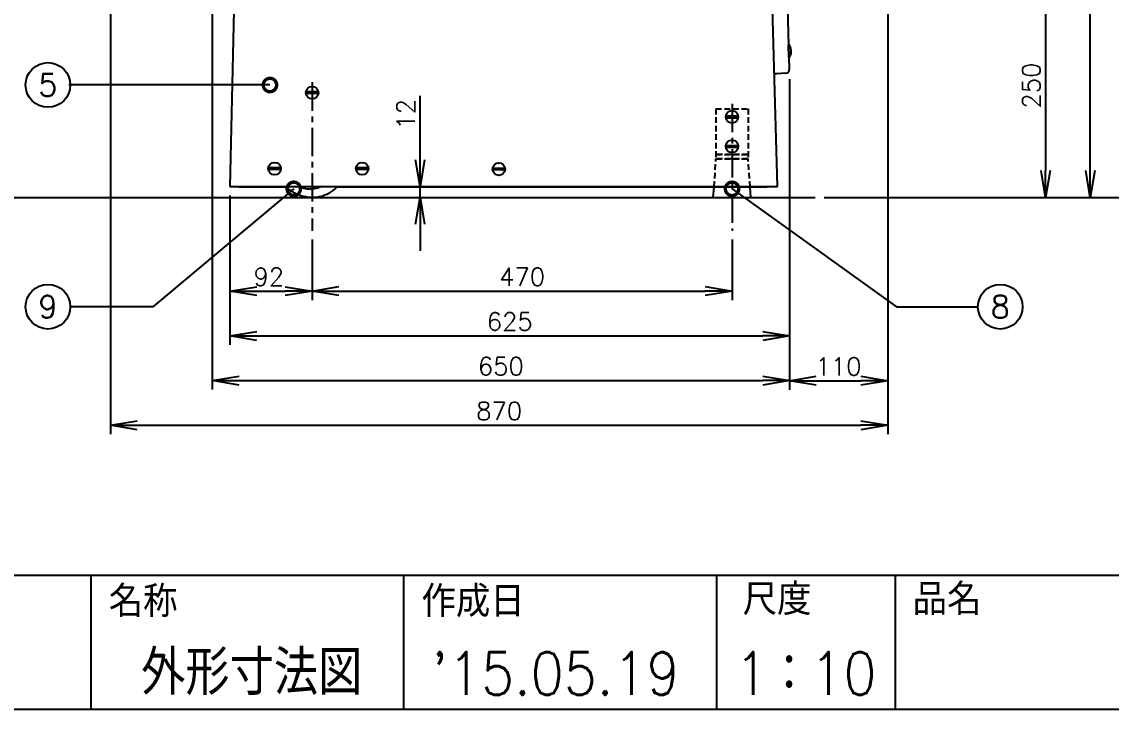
# Model space of a CAD drawing. Extents: x 230 to 4050, y 0 to 2754.
# Drawn here: x 1353 to 2572, y 0 to 769 of the extents above; entities that cross this region are included whole.
import ezdxf
from ezdxf.enums import TextEntityAlignment as Align

# ---------------------------------------------------------------- set-up
doc = ezdxf.new("R2010")
doc.units = 0
doc.header["$PDMODE"] = 3
doc.linetypes.add('CENTER', pattern=[50.8, 31.75, -6.35, 6.35, -6.35])
doc.linetypes.add('HIDDEN', pattern=[9.525, 6.35, -3.175])
doc.layers.get('0').update_dxf_attribs({"linetype": 'CONTINUOUS'})
doc.layers.get('DEFPOINTS').update_dxf_attribs({"linetype": 'CONTINUOUS'})
for name, color, linetype in [('DANMEN', 7, 'CONTINUOUS'), ('SUNPOU', 7, 'CONTINUOUS'), ('WAKU', 7, 'CONTINUOUS')]:
    doc.layers.add(name, color=color, linetype=linetype)
doc.styles.get("Standard").update_dxf_attribs({"font": 'SIMPLEX.shx', "bigfont": 'extfont.shx'})
doc.dimstyles.get("Standard").update_dxf_attribs({"dimscale": 10, "dimtxt": 2, "dimasz": 3, "dimexe": 1, "dimexo": 1, "dimgap": 0.6, "dimtad": 3, "dimdec": 0, "dimzin": 0, "dimdsep": 46, "dimtxsty": 'STANDARD', "dimblk1": 'OPEN', "dimblk2": 'OPEN', "dimsah": 1, "dimcen": 1.5, "dimadec": 0, "dimazin": 0, "dimtfac": 1, "dimtdec": 0, "dimtmove": 0, "dimatfit": 0, "dimldrblk": 'DOTSMALL', "dimfxl": 1, "dimtvp": 1, "dimtolj": 1, "dimtzin": 0, "dimarcsym": 0})

# ---------------------------------------------------------------- blocks, each defined once
blk = doc.blocks.new('_OPEN')
at = {"color": 0, "linetype": 'ByBlock'}
for p, q in [((-1, 0.167), (0, 0)), ((0, 0), (-1, -0.167)), ((0, 0), (-1, 0))]:
    blk.add_line(p, q, dxfattribs=at)
blk = doc.blocks.new('*D2')
at = {"layer": 'DEFPOINTS', "color": 0}
for p in [(1585.6, 584.8), (1677.6, 535.4), (1677.6, 467.7)]:
    blk.add_point(p, dxfattribs=at)
at = {"layer": 'SUNPOU', "color": 0, "lineweight": -2}
for p, q in [((1585.6, 574.8), (1585.6, 457.7)), ((1677.6, 525.4), (1677.6, 457.7)), ((1615.6, 467.7), (1647.6, 467.7))]:
    blk.add_line(p, q, dxfattribs=at)
at = {"layer": 'SUNPOU', "color": 0, "lineweight": -2, "xscale": 30, "yscale": 30, "zscale": 30, "rotation": 180}
blk.add_blockref('_OPEN', (1585.6, 467.7), dxfattribs=at)
at = {"layer": 'SUNPOU', "color": 0, "lineweight": -2, "xscale": 30, "yscale": 30, "zscale": 30}
blk.add_blockref('_OPEN', (1677.6, 467.7), dxfattribs=at)
at = {"layer": 'SUNPOU', "color": 0, "insert": (1629.1, 483.7), "char_height": 20, "attachment_point": 5}
blk.add_mtext('\\A1;92', dxfattribs=at)
blk = doc.blocks.new('_DotSmall')
at = {"color": 0, "linetype": 'ByBlock', "const_width": 0.5}
blk.add_lwpolyline([(-0.0625, 0, 1), (0.0625, 0, 1)], format="xyb", close=True, dxfattribs=at)
blk = doc.blocks.new('*D3')
at = {"layer": 'DEFPOINTS', "color": 0}
for p in [(2168.8, 1607.8), (2598.5, 1607.8), (2240.5, 572.7)]:
    blk.add_point(p, dxfattribs=at)
at = {"layer": 'SUNPOU', "color": 0, "lineweight": -2}
for p, q in [((2178.8, 1607.8), (2608.5, 1607.8)), ((2598.5, 602.7), (2598.5, 1577.8)), ((2250.5, 572.7), (2608.5, 572.7))]:
    blk.add_line(p, q, dxfattribs=at)
at = {"layer": 'SUNPOU', "color": 0, "lineweight": -2, "xscale": 30, "yscale": 30, "zscale": 30}
for p, rotation in [((2598.5, 1607.8), 90), ((2598.5, 572.7), 270)]:
    blk.add_blockref('_OPEN', p, dxfattribs=dict(at, rotation=rotation))
at = {"layer": 'SUNPOU', "color": 0, "insert": (2582.5, 1090.2), "char_height": 20, "attachment_point": 5, "rotation": 90}
blk.add_mtext('\\A1;1035', dxfattribs=at)
blk = doc.blocks.new('*D5')
at = {"layer": 'DEFPOINTS', "color": 0}
for p in [(1565.9, 1102.7), (2211.9, 714.8), (2211.9, 367.7)]:
    blk.add_point(p, dxfattribs=at)
at = {"layer": 'SUNPOU', "color": 0, "lineweight": -2}
for p, q in [((1565.9, 1092.7), (1565.9, 357.7)), ((2211.9, 704.8), (2211.9, 357.7)), ((1595.9, 367.7), (2181.9, 367.7))]:
    blk.add_line(p, q, dxfattribs=at)
at = {"layer": 'SUNPOU', "color": 0, "lineweight": -2, "xscale": 30, "yscale": 30, "zscale": 30, "rotation": 180}
blk.add_blockref('_OPEN', (1565.9, 367.7), dxfattribs=at)
at = {"layer": 'SUNPOU', "color": 0, "lineweight": -2, "xscale": 30, "yscale": 30, "zscale": 30}
blk.add_blockref('_OPEN', (2211.9, 367.7), dxfattribs=at)
at = {"layer": 'SUNPOU', "color": 0, "insert": (1888.9, 383.7), "char_height": 20, "attachment_point": 5}
blk.add_mtext('\\A1;650', dxfattribs=at)
blk = doc.blocks.new('*D6')
at = {"layer": 'DEFPOINTS', "color": 0}
for p in [(2321.8, 1455.8), (1452, 1159), (2321.8, 317.7)]:
    blk.add_point(p, dxfattribs=at)
at = {"layer": 'SUNPOU', "color": 0, "lineweight": -2}
for p, q in [((2321.8, 1445.8), (2321.8, 307.7)), ((1452, 1149), (1452, 307.7)), ((1482, 317.7), (2291.8, 317.7))]:
    blk.add_line(p, q, dxfattribs=at)
at = {"layer": 'SUNPOU', "color": 0, "lineweight": -2, "xscale": 30, "yscale": 30, "zscale": 30, "rotation": 180}
blk.add_blockref('_OPEN', (1452, 317.7), dxfattribs=at)
at = {"layer": 'SUNPOU', "color": 0, "lineweight": -2, "xscale": 30, "yscale": 30, "zscale": 30}
blk.add_blockref('_OPEN', (2321.8, 317.7), dxfattribs=at)
at = {"layer": 'SUNPOU', "color": 0, "insert": (1886.9, 333.7), "char_height": 20, "attachment_point": 5}
blk.add_mtext('\\A1;870', dxfattribs=at)
blk = doc.blocks.new('*D11')
at = {"layer": 'DEFPOINTS', "color": 0}
for p in [(2321.8, 1455.8), (2211.9, 714.8), (2321.8, 367.5)]:
    blk.add_point(p, dxfattribs=at)
at = {"layer": 'SUNPOU', "color": 0, "lineweight": -2}
for p, q in [((2321.8, 1445.8), (2321.8, 357.5)), ((2211.9, 704.8), (2211.9, 357.5)), ((2241.9, 367.5), (2291.8, 367.5))]:
    blk.add_line(p, q, dxfattribs=at)
at = {"layer": 'SUNPOU', "color": 0, "lineweight": -2, "xscale": 30, "yscale": 30, "zscale": 30, "rotation": 180}
blk.add_blockref('_OPEN', (2211.9, 367.5), dxfattribs=at)
at = {"layer": 'SUNPOU', "color": 0, "lineweight": -2, "xscale": 30, "yscale": 30, "zscale": 30}
blk.add_blockref('_OPEN', (2321.8, 367.5), dxfattribs=at)
at = {"layer": 'SUNPOU', "color": 0, "insert": (2266.7, 383.5), "char_height": 20, "attachment_point": 5}
blk.add_mtext('\\A1;110', dxfattribs=at)
blk = doc.blocks.new('*D19')
at = {"layer": 'DEFPOINTS', "color": 0}
for p in [(1677.6, 535.4), (2147.6, 535.4), (2147.6, 467.8)]:
    blk.add_point(p, dxfattribs=at)
at = {"layer": 'SUNPOU', "color": 0, "lineweight": -2}
for p, q in [((1677.6, 525.4), (1677.6, 457.8)), ((2147.6, 525.4), (2147.6, 457.8)), ((1707.6, 467.8), (2117.6, 467.8))]:
    blk.add_line(p, q, dxfattribs=at)
at = {"layer": 'SUNPOU', "color": 0, "lineweight": -2, "xscale": 30, "yscale": 30, "zscale": 30, "rotation": 180}
blk.add_blockref('_OPEN', (1677.6, 467.8), dxfattribs=at)
at = {"layer": 'SUNPOU', "color": 0, "lineweight": -2, "xscale": 30, "yscale": 30, "zscale": 30}
blk.add_blockref('_OPEN', (2147.6, 467.8), dxfattribs=at)
at = {"layer": 'SUNPOU', "color": 0, "insert": (1912.6, 483.8), "char_height": 20, "attachment_point": 5}
blk.add_mtext('\\A1;470', dxfattribs=at)
blk = doc.blocks.new('*D22')
at = {"layer": 'DEFPOINTS', "color": 0}
for p in [(2171.9, 1192.7), (2548.5, 1192.7), (2240.5, 572.7)]:
    blk.add_point(p, dxfattribs=at)
at = {"layer": 'SUNPOU', "color": 0, "lineweight": -2}
for p, q in [((2181.9, 1192.7), (2558.5, 1192.7)), ((2548.5, 602.7), (2548.5, 1162.7)), ((2250.5, 572.7), (2558.5, 572.7))]:
    blk.add_line(p, q, dxfattribs=at)
at = {"layer": 'SUNPOU', "color": 0, "lineweight": -2, "xscale": 30, "yscale": 30, "zscale": 30}
for p, rotation in [((2548.5, 1192.7), 90), ((2548.5, 572.7), 270)]:
    blk.add_blockref('_OPEN', p, dxfattribs=dict(at, rotation=rotation))
at = {"layer": 'SUNPOU', "color": 0, "insert": (2532.5, 882.7), "char_height": 20, "attachment_point": 5, "rotation": 90}
blk.add_mtext('\\A1;620', dxfattribs=at)
blk = doc.blocks.new('*D23')
at = {"layer": 'DEFPOINTS', "color": 0}
for p in [(2467.7, 822.7), (2473, 572.7), (2498.5, 572.7)]:
    blk.add_point(p, dxfattribs=at)
at = {"layer": 'SUNPOU', "color": 0, "lineweight": -2}
for p, q in [((2477.7, 822.7), (2508.5, 822.7)), ((2498.5, 792.7), (2498.5, 602.7)), ((2483, 572.7), (2508.5, 572.7))]:
    blk.add_line(p, q, dxfattribs=at)
at = {"layer": 'SUNPOU', "color": 0, "lineweight": -2, "xscale": 30, "yscale": 30, "zscale": 30}
for p, rotation in [((2498.5, 822.7), 90), ((2498.5, 572.7), 270)]:
    blk.add_blockref('_OPEN', p, dxfattribs=dict(at, rotation=rotation))
at = {"layer": 'SUNPOU', "color": 0, "insert": (2482.5, 697.7), "char_height": 20, "attachment_point": 5, "rotation": 90}
blk.add_mtext('\\A1;250', dxfattribs=at)
blk = doc.blocks.new('*D26')
at = {"color": 0, "lineweight": -2}
for p, q in [((1798.4, 614.8), (1798.4, 686.3)), ((1798.4, 572.7), (1798.4, 584.8)), ((1800.7, 584.8), (1808.4, 584.8)), ((1801.7, 572.7), (1808.4, 572.7)), ((1798.4, 542.7), (1798.4, 512.7))]:
    blk.add_line(p, q, dxfattribs=at)
at = {"layer": 'DEFPOINTS', "color": 0}
for p in [(1790.7, 584.8), (1798.4, 584.8), (1791.7, 572.7)]:
    blk.add_point(p, dxfattribs=at)
at = {"color": 0, "lineweight": -2, "xscale": 30, "yscale": 30, "zscale": 30}
for p, rotation in [((1798.4, 584.8), 270), ((1798.4, 572.7), 90)]:
    blk.add_blockref('_OPEN', p, dxfattribs=dict(at, rotation=rotation))
at = {"color": 0, "insert": (1782.4, 665.6), "char_height": 20, "attachment_point": 5, "rotation": 90}
blk.add_mtext('\\A1;12', dxfattribs=at)
blk = doc.blocks.new('*D27')
at = {"layer": 'DEFPOINTS', "color": 0}
for p in [(2211.9, 714.8), (1585.6, 584.8), (2211.9, 417.7)]:
    blk.add_point(p, dxfattribs=at)
at = {"layer": 'SUNPOU', "color": 0, "lineweight": -2}
for p, q in [((2211.9, 704.8), (2211.9, 407.7)), ((1585.6, 574.8), (1585.6, 407.7)), ((1615.6, 417.7), (2181.9, 417.7))]:
    blk.add_line(p, q, dxfattribs=at)
at = {"layer": 'SUNPOU', "color": 0, "lineweight": -2, "xscale": 30, "yscale": 30, "zscale": 30, "rotation": 180}
blk.add_blockref('_OPEN', (1585.6, 417.7), dxfattribs=at)
at = {"layer": 'SUNPOU', "color": 0, "lineweight": -2, "xscale": 30, "yscale": 30, "zscale": 30}
blk.add_blockref('_OPEN', (2211.9, 417.7), dxfattribs=at)
at = {"layer": 'SUNPOU', "color": 0, "insert": (1898.8, 433.7), "char_height": 20, "attachment_point": 5}
blk.add_mtext('\\A1;625', dxfattribs=at)

msp = doc.modelspace()

# ---------------------------------------------------------------- linework, layer by layer
at = {"color": 2, "linetype": 'Continuous'}
for p, q in [((2198.6, 584.8), (2181.9, 1183)), ((2199.1, 1157.1), (2211.6, 715.7)), ((1591.7, 859.5), (1585.6, 584.8)), ((2197.6, 710.7), (2195.1, 710.7)), ((2207.9, 711.6), (2197.6, 710.7)), ((1683.2, 690.6), (1671.8, 690.6)), ((1641.2, 605.6), (1629.8, 605.6)), ((1739.2, 605.6), (1727.8, 605.6)), ((1892.2, 605.1), (1880.8, 605.1)), ((1585.6, 584.8), (2198.6, 584.8)), ((1595.6, 584.3), (1595.7, 584.8)), ((1595.6, 584.3), (1648.8, 584.3)), ((1670.6, 573.4), (1668.9, 573.7)), ((1670.3, 582.6), (1670.1, 582.6)), ((1705.5, 584.3), (2186.6, 584.3)), ((2186.6, 584.8), (2186.6, 584.3))]:
    msp.add_line(p, q, dxfattribs=at)
at = {"color": 2}
for p, q in [((2211.1, 743.5), (2210.8, 743.5)), ((2211.2, 729.5), (2210.8, 743.5)), ((2212.3, 742.2), (2211.6, 743.2)), ((2211.5, 729.5), (2211.2, 729.5)), ((2212.6, 730.8), (2212, 729.7)), ((2140.7, 663.8), (2154.5, 663.8)), ((2140.7, 661.8), (2154.5, 661.8)), ((2140.7, 630.8), (2154.5, 630.8)), ((2140.7, 628.8), (2154.5, 628.8)), ((2126.6, 572.7), (2127.5, 584.3)), ((2168.6, 572.7), (2167.8, 584.3)), ((2126.6, 572.7), (2168.6, 572.7)), ((2126.6, 572.7), (2168.6, 572.7))]:
    msp.add_line(p, q, dxfattribs=at)
at = {"color": 2, "linetype": 'Continuous'}
for centre in [(1677.6, 689.8), (1635.6, 604.8), (1733.6, 604.8), (1886.6, 604.3)]:
    msp.add_circle(centre, 7, dxfattribs=at)
at = {"color": 2}
for centre in [(2147.6, 662.8), (2147.6, 629.8)]:
    msp.add_circle(centre, 7, dxfattribs=at)
for centre, radius, start, end in [((2211.1, 742.9), 0.583, 36.9476, 91.5711), ((2202.3, 736.2), 11.6, 332.3166, 30.8257), ((2211.5, 730.1), 0.583, 271.5711, 326.1946)]:
    msp.add_arc(centre, radius, start, end, dxfattribs=at)
at = {"color": 2, "linetype": 'Continuous'}
for centre, radius, start, end in [((2207.6, 715.6), 4, 274.6243, 1.6206), ((1677.5, 689.7), 5.77, 171.1967, 188.6262), ((1677.4, 689.7), 5.77, 351.1967, 8.6262), ((1635.5, 604.7), 5.77, 171.1967, 188.6262), ((1635.4, 604.8), 5.77, 351.1967, 8.6262), ((1733.5, 604.7), 5.77, 171.1967, 188.6262), ((1733.4, 604.8), 5.77, 351.1967, 8.6262), ((1886.5, 604.2), 5.77, 171.1967, 188.6262), ((1886.4, 604.3), 5.77, 351.1967, 8.6262), ((1675.9, 611.8), 29.8, 259.2022, 270.0006), ((1677.8, 611.4), 38.7, 259.2029, 270.0003)]:
    msp.add_arc(centre, radius, start, end, dxfattribs=at)
for points, knots in [([(1671.8, 690.6), (1672, 690.6), (1672.2, 690.6), (1672.6, 690.6), (1673.1, 690.6), (1673.5, 690.6), (1673.9, 690.6), (1674.3, 690.6), (1674.6, 690.6), (1674.9, 690.6), (1675.1, 690.6), (1675.4, 690.6), (1675.6, 690.6), (1675.8, 690.6), (1676, 690.6), (1676.2, 690.6), (1676.4, 690.6), (1676.5, 690.6), (1676.7, 690.6), (1676.8, 690.6), (1676.9, 690.6), (1677, 690.6), (1677.1, 690.6), (1677.2, 690.6), (1677.3, 690.6), (1677.4, 690.6)], [0, 0, 0, 0, 0.399358, 0.801724, 1.216102, 1.644675, 2.062586, 2.436398, 2.763571, 3.054697, 3.318083, 3.559514, 3.784776, 3.998383, 4.199873, 4.387205, 4.557849, 4.7092, 4.841736, 4.961263, 5.074367, 5.187227, 5.301173, 5.415361, 5.52889, 5.52889, 5.52889, 5.52889]), ([(1677.4, 688.8), (1677.3, 688.8), (1677.2, 688.8), (1677.1, 688.8), (1677, 688.8), (1676.9, 688.8), (1676.8, 688.8), (1676.7, 688.8), (1676.5, 688.8), (1676.4, 688.8), (1676.2, 688.8), (1676, 688.8), (1675.8, 688.8), (1675.6, 688.8), (1675.4, 688.8), (1675.1, 688.8), (1674.8, 688.8), (1674.6, 688.8), (1674.2, 688.8), (1673.9, 688.8), (1673.5, 688.8), (1673, 688.8), (1672.6, 688.8), (1672.2, 688.8), (1672, 688.8), (1671.8, 688.8)], [0, 0, 0, 0, 0.11476, 0.230087, 0.345164, 0.459238, 0.573888, 0.695369, 0.830232, 0.984058, 1.156913, 1.34618, 1.549444, 1.764773, 1.991998, 2.235205, 2.499326, 2.789407, 3.113525, 3.481905, 3.891993, 4.313465, 4.724251, 5.126692, 5.52889, 5.52889, 5.52889, 5.52889]), ([(1677.4, 690.6), (1677.4, 690.6), (1677.5, 690.6), (1677.6, 690.6), (1677.7, 690.6), (1677.8, 690.6), (1677.9, 690.6), (1678.1, 690.6), (1678.2, 690.6), (1678.4, 690.6), (1678.5, 690.6), (1678.7, 690.6), (1678.9, 690.6), (1679.2, 690.6), (1679.4, 690.6), (1679.6, 690.6), (1679.9, 690.6), (1680.2, 690.6), (1680.6, 690.6), (1681, 690.6), (1681.4, 690.6), (1681.8, 690.6), (1682.3, 690.6), (1682.7, 690.6), (1683, 690.6), (1683.2, 690.6)], [0, 0, 0, 0, 0.114863, 0.2305, 0.346095, 0.460889, 0.576469, 0.699162, 0.835647, 0.991679, 1.167468, 1.360506, 1.568474, 1.789537, 2.023661, 2.275232, 2.549605, 2.85238, 3.192507, 3.581497, 4.017681, 4.469614, 4.913855, 5.352923, 5.795821, 5.795821, 5.795821, 5.795821]), ([(1683.2, 688.8), (1683, 688.8), (1682.7, 688.8), (1682.3, 688.8), (1681.8, 688.8), (1681.4, 688.8), (1680.9, 688.8), (1680.5, 688.8), (1680.2, 688.8), (1679.9, 688.8), (1679.6, 688.8), (1679.4, 688.8), (1679.1, 688.8), (1678.9, 688.8), (1678.7, 688.8), (1678.5, 688.8), (1678.3, 688.8), (1678.2, 688.8), (1678.1, 688.8), (1677.9, 688.8), (1677.8, 688.8), (1677.7, 688.8), (1677.6, 688.8), (1677.5, 688.8), (1677.4, 688.8), (1677.4, 688.8)], [0, 0, 0, 0, 0.439786, 0.878799, 1.326936, 1.786444, 2.230851, 2.625446, 2.96864, 3.272377, 3.545871, 3.795508, 4.027526, 4.24675, 4.452845, 4.643859, 4.817361, 4.970853, 5.104963, 5.225669, 5.339681, 5.453245, 5.567698, 5.682191, 5.795821, 5.795821, 5.795821, 5.795821]), ([(1629.8, 605.6), (1630, 605.6), (1630.2, 605.6), (1630.6, 605.6), (1631.1, 605.6), (1631.5, 605.6), (1631.9, 605.6), (1632.3, 605.6), (1632.6, 605.7), (1632.9, 605.7), (1633.1, 605.7), (1633.4, 605.7), (1633.6, 605.7), (1633.8, 605.7), (1634, 605.7), (1634.2, 605.7), (1634.4, 605.7), (1634.5, 605.7), (1634.7, 605.7), (1634.8, 605.7), (1634.9, 605.7), (1635, 605.7), (1635.1, 605.7), (1635.2, 605.7), (1635.3, 605.7), (1635.4, 605.7)], [0, 0, 0, 0, 0.399358, 0.801724, 1.216102, 1.644675, 2.062586, 2.436398, 2.763571, 3.054697, 3.318083, 3.559514, 3.784776, 3.998383, 4.199873, 4.387205, 4.557849, 4.7092, 4.841736, 4.961263, 5.074367, 5.187227, 5.301173, 5.415361, 5.52889, 5.52889, 5.52889, 5.52889]), ([(1635.4, 603.9), (1635.3, 603.9), (1635.2, 603.9), (1635.1, 603.9), (1635, 603.9), (1634.9, 603.9), (1634.8, 603.9), (1634.7, 603.9), (1634.5, 603.9), (1634.4, 603.9), (1634.2, 603.9), (1634, 603.9), (1633.8, 603.9), (1633.6, 603.9), (1633.4, 603.9), (1633.1, 603.9), (1632.9, 603.9), (1632.6, 603.9), (1632.2, 603.9), (1631.9, 603.9), (1631.5, 603.9), (1631, 603.9), (1630.6, 603.9), (1630.2, 603.9), (1630, 603.9), (1629.8, 603.9)], [0, 0, 0, 0, 0.11476, 0.230087, 0.345164, 0.459238, 0.573888, 0.695369, 0.830232, 0.984058, 1.156913, 1.34618, 1.549444, 1.764773, 1.991998, 2.235205, 2.499326, 2.789407, 3.113525, 3.481905, 3.891993, 4.313465, 4.724251, 5.126692, 5.52889, 5.52889, 5.52889, 5.52889]), ([(1635.4, 605.7), (1635.4, 605.7), (1635.5, 605.7), (1635.6, 605.7), (1635.7, 605.7), (1635.8, 605.7), (1635.9, 605.7), (1636.1, 605.7), (1636.2, 605.7), (1636.4, 605.7), (1636.5, 605.7), (1636.7, 605.7), (1636.9, 605.7), (1637.2, 605.7), (1637.4, 605.7), (1637.6, 605.7), (1637.9, 605.7), (1638.2, 605.7), (1638.6, 605.6), (1639, 605.6), (1639.4, 605.6), (1639.8, 605.6), (1640.3, 605.6), (1640.7, 605.6), (1641, 605.6), (1641.2, 605.6)], [0, 0, 0, 0, 0.114863, 0.2305, 0.346095, 0.460889, 0.576469, 0.699162, 0.835647, 0.991679, 1.167468, 1.360506, 1.568474, 1.789537, 2.023661, 2.275232, 2.549605, 2.85238, 3.192507, 3.581497, 4.017681, 4.469614, 4.913855, 5.352923, 5.795821, 5.795821, 5.795821, 5.795821]), ([(1641.2, 603.9), (1641, 603.9), (1640.7, 603.9), (1640.3, 603.9), (1639.8, 603.9), (1639.4, 603.9), (1638.9, 603.9), (1638.5, 603.9), (1638.2, 603.9), (1637.9, 603.9), (1637.6, 603.9), (1637.4, 603.9), (1637.1, 603.9), (1636.9, 603.9), (1636.7, 603.9), (1636.5, 603.9), (1636.3, 603.9), (1636.2, 603.9), (1636.1, 603.9), (1635.9, 603.9), (1635.8, 603.9), (1635.7, 603.9), (1635.6, 603.9), (1635.5, 603.9), (1635.4, 603.9), (1635.4, 603.9)], [0, 0, 0, 0, 0.439786, 0.878799, 1.326936, 1.786444, 2.230851, 2.625446, 2.96864, 3.272377, 3.545871, 3.795508, 4.027526, 4.24675, 4.452845, 4.643859, 4.817361, 4.970853, 5.104963, 5.225669, 5.339681, 5.453245, 5.567698, 5.682191, 5.795821, 5.795821, 5.795821, 5.795821]), ([(1727.8, 605.6), (1728, 605.6), (1728.2, 605.6), (1728.6, 605.6), (1729.1, 605.6), (1729.5, 605.6), (1729.9, 605.6), (1730.3, 605.6), (1730.6, 605.7), (1730.9, 605.7), (1731.1, 605.7), (1731.4, 605.7), (1731.6, 605.7), (1731.8, 605.7), (1732, 605.7), (1732.2, 605.7), (1732.4, 605.7), (1732.5, 605.7), (1732.7, 605.7), (1732.8, 605.7), (1732.9, 605.7), (1733, 605.7), (1733.1, 605.7), (1733.2, 605.7), (1733.3, 605.7), (1733.4, 605.7)], [0, 0, 0, 0, 0.399358, 0.801724, 1.216102, 1.644675, 2.062586, 2.436398, 2.763571, 3.054697, 3.318083, 3.559514, 3.784776, 3.998383, 4.199873, 4.387205, 4.557849, 4.7092, 4.841736, 4.961263, 5.074367, 5.187227, 5.301173, 5.415361, 5.52889, 5.52889, 5.52889, 5.52889]), ([(1733.4, 603.9), (1733.3, 603.9), (1733.2, 603.9), (1733.1, 603.9), (1733, 603.9), (1732.9, 603.9), (1732.8, 603.9), (1732.7, 603.9), (1732.5, 603.9), (1732.4, 603.9), (1732.2, 603.9), (1732, 603.9), (1731.8, 603.9), (1731.6, 603.9), (1731.4, 603.9), (1731.1, 603.9), (1730.9, 603.9), (1730.6, 603.9), (1730.2, 603.9), (1729.9, 603.9), (1729.5, 603.9), (1729, 603.9), (1728.6, 603.9), (1728.2, 603.9), (1728, 603.9), (1727.8, 603.9)], [0, 0, 0, 0, 0.11476, 0.230087, 0.345164, 0.459238, 0.573888, 0.695369, 0.830232, 0.984058, 1.156913, 1.34618, 1.549444, 1.764773, 1.991998, 2.235205, 2.499326, 2.789407, 3.113525, 3.481905, 3.891993, 4.313465, 4.724251, 5.126692, 5.52889, 5.52889, 5.52889, 5.52889]), ([(1733.4, 605.7), (1733.4, 605.7), (1733.5, 605.7), (1733.6, 605.7), (1733.7, 605.7), (1733.8, 605.7), (1733.9, 605.7), (1734.1, 605.7), (1734.2, 605.7), (1734.4, 605.7), (1734.5, 605.7), (1734.7, 605.7), (1734.9, 605.7), (1735.2, 605.7), (1735.4, 605.7), (1735.6, 605.7), (1735.9, 605.7), (1736.2, 605.7), (1736.6, 605.6), (1737, 605.6), (1737.4, 605.6), (1737.8, 605.6), (1738.3, 605.6), (1738.7, 605.6), (1739, 605.6), (1739.2, 605.6)], [0, 0, 0, 0, 0.114863, 0.2305, 0.346095, 0.460889, 0.576469, 0.699162, 0.835647, 0.991679, 1.167468, 1.360506, 1.568474, 1.789537, 2.023661, 2.275232, 2.549605, 2.85238, 3.192507, 3.581497, 4.017681, 4.469614, 4.913855, 5.352923, 5.795821, 5.795821, 5.795821, 5.795821]), ([(1739.2, 603.9), (1739, 603.9), (1738.7, 603.9), (1738.3, 603.9), (1737.8, 603.9), (1737.4, 603.9), (1736.9, 603.9), (1736.5, 603.9), (1736.2, 603.9), (1735.9, 603.9), (1735.6, 603.9), (1735.4, 603.9), (1735.1, 603.9), (1734.9, 603.9), (1734.7, 603.9), (1734.5, 603.9), (1734.3, 603.9), (1734.2, 603.9), (1734.1, 603.9), (1733.9, 603.9), (1733.8, 603.9), (1733.7, 603.9), (1733.6, 603.9), (1733.5, 603.9), (1733.4, 603.9), (1733.4, 603.9)], [0, 0, 0, 0, 0.439786, 0.878799, 1.326936, 1.786444, 2.230851, 2.625446, 2.96864, 3.272377, 3.545871, 3.795508, 4.027526, 4.24675, 4.452845, 4.643859, 4.817361, 4.970853, 5.104963, 5.225669, 5.339681, 5.453245, 5.567698, 5.682191, 5.795821, 5.795821, 5.795821, 5.795821]), ([(1880.8, 605.1), (1881, 605.1), (1881.2, 605.1), (1881.6, 605.1), (1882.1, 605.1), (1882.5, 605.1), (1882.9, 605.1), (1883.3, 605.1), (1883.6, 605.2), (1883.9, 605.2), (1884.1, 605.2), (1884.4, 605.2), (1884.6, 605.2), (1884.8, 605.2), (1885, 605.2), (1885.2, 605.2), (1885.4, 605.2), (1885.5, 605.2), (1885.7, 605.2), (1885.8, 605.2), (1885.9, 605.2), (1886, 605.2), (1886.1, 605.2), (1886.2, 605.2), (1886.3, 605.2), (1886.4, 605.2)], [0, 0, 0, 0, 0.399358, 0.801724, 1.216102, 1.644675, 2.062586, 2.436398, 2.763571, 3.054697, 3.318083, 3.559514, 3.784776, 3.998383, 4.199873, 4.387205, 4.557849, 4.7092, 4.841736, 4.961263, 5.074367, 5.187227, 5.301173, 5.415361, 5.52889, 5.52889, 5.52889, 5.52889]), ([(1886.4, 603.4), (1886.3, 603.4), (1886.2, 603.4), (1886.1, 603.4), (1886, 603.4), (1885.9, 603.4), (1885.8, 603.4), (1885.7, 603.4), (1885.5, 603.4), (1885.4, 603.4), (1885.2, 603.4), (1885, 603.4), (1884.8, 603.4), (1884.6, 603.4), (1884.4, 603.4), (1884.1, 603.4), (1883.9, 603.4), (1883.6, 603.4), (1883.2, 603.4), (1882.9, 603.4), (1882.5, 603.4), (1882, 603.4), (1881.6, 603.4), (1881.2, 603.4), (1881, 603.4), (1880.8, 603.4)], [0, 0, 0, 0, 0.11476, 0.230087, 0.345164, 0.459238, 0.573888, 0.695369, 0.830232, 0.984058, 1.156913, 1.34618, 1.549444, 1.764773, 1.991998, 2.235205, 2.499326, 2.789407, 3.113525, 3.481905, 3.891993, 4.313465, 4.724251, 5.126692, 5.52889, 5.52889, 5.52889, 5.52889]), ([(1886.4, 605.2), (1886.4, 605.2), (1886.5, 605.2), (1886.6, 605.2), (1886.7, 605.2), (1886.8, 605.2), (1886.9, 605.2), (1887.1, 605.2), (1887.2, 605.2), (1887.4, 605.2), (1887.5, 605.2), (1887.7, 605.2), (1887.9, 605.2), (1888.2, 605.2), (1888.4, 605.2), (1888.6, 605.2), (1888.9, 605.2), (1889.2, 605.2), (1889.6, 605.1), (1890, 605.1), (1890.4, 605.1), (1890.8, 605.1), (1891.3, 605.1), (1891.7, 605.1), (1892, 605.1), (1892.2, 605.1)], [0, 0, 0, 0, 0.114863, 0.2305, 0.346095, 0.460889, 0.576469, 0.699162, 0.835647, 0.991679, 1.167468, 1.360506, 1.568474, 1.789537, 2.023661, 2.275232, 2.549605, 2.85238, 3.192507, 3.581497, 4.017681, 4.469614, 4.913855, 5.352923, 5.795821, 5.795821, 5.795821, 5.795821]), ([(1892.2, 603.4), (1892, 603.4), (1891.7, 603.4), (1891.3, 603.4), (1890.8, 603.4), (1890.4, 603.4), (1889.9, 603.4), (1889.5, 603.4), (1889.2, 603.4), (1888.9, 603.4), (1888.6, 603.4), (1888.4, 603.4), (1888.1, 603.4), (1887.9, 603.4), (1887.7, 603.4), (1887.5, 603.4), (1887.3, 603.4), (1887.2, 603.4), (1887.1, 603.4), (1886.9, 603.4), (1886.8, 603.4), (1886.7, 603.4), (1886.6, 603.4), (1886.5, 603.4), (1886.4, 603.4), (1886.4, 603.4)], [0, 0, 0, 0, 0.439786, 0.878799, 1.326936, 1.786444, 2.230851, 2.625446, 2.96864, 3.272377, 3.545871, 3.795508, 4.027526, 4.24675, 4.452845, 4.643859, 4.817361, 4.970853, 5.104963, 5.225669, 5.339681, 5.453245, 5.567698, 5.682191, 5.795821, 5.795821, 5.795821, 5.795821]), ([(1648.3, 584.8), (1649, 584.1), (1650.9, 582.2), (1654.4, 579.5), (1659, 576.9), (1663.8, 574.9), (1667.2, 574), (1668.9, 573.7)], [8.799845, 8.799845, 8.799845, 8.799845, 11.713559, 16.929178, 22.142575, 27.354522, 32.565766, 32.565766, 32.565766, 32.565766]), ([(1663.2, 584.8), (1664.1, 584.4), (1666.3, 583.5), (1668.6, 582.9), (1670.1, 582.6)], [11.86254, 11.86254, 11.86254, 11.86254, 14.672353, 19.080894, 19.080894, 19.080894, 19.080894]), ([(1688.4, 584.8), (1687.8, 584.5), (1686, 583.8), (1683, 582.8), (1679.5, 582.2), (1677.1, 582), (1675.9, 582)], [11.879822, 11.879822, 11.879822, 11.879822, 13.985122, 17.595985, 21.205457, 24.813866, 24.813866, 24.813866, 24.813866]), ([(1677.8, 572.7), (1679.6, 572.7), (1683.1, 572.9), (1688.2, 574), (1693.1, 575.7), (1697.8, 578.1), (1702.1, 581), (1704.7, 583.4), (1706, 584.8), (1706, 584.8)], [0, 0, 0, 0, 5.212612, 10.427091, 15.643994, 20.863891, 26.086509, 31.31212, 31.533809, 31.533809, 31.533809, 31.533809])]:
    msp.add_open_spline(points, degree=3, knots=knots, dxfattribs=at)
at = {"layer": 'DANMEN', "color": 2, "linetype": 'CENTER'}
for p, q in [((1677.6, 701.4), (1677.6, 535.4)), ((2147.6, 677.5), (2147.6, 535.4))]:
    msp.add_line(p, q, dxfattribs=at)
at = {"layer": 'DANMEN', "color": 2, "linetype": 'HIDDEN'}
for p, q in [((2129.6, 671.8), (2129.6, 615.8)), ((2129.6, 671.8), (2165.6, 671.8)), ((2165.6, 671.8), (2165.6, 615.8)), ((2127.5, 584.3), (2129.6, 615.8)), ((2129.6, 620.8), (2165.6, 620.8)), ((2165.6, 620.8), (2129.6, 620.8)), ((2129.6, 615.8), (2165.6, 615.8)), ((2165.6, 615.8), (2129.6, 615.8)), ((2167.8, 584.3), (2165.6, 615.8))]:
    msp.add_line(p, q, dxfattribs=at)
at = {"layer": 'DANMEN', "color": 2}
msp.add_line((463.3, 572.7), (2240.5, 572.7), dxfattribs=at)
at = {"layer": 'SUNPOU'}
for centre in [(1381.9, 698.4), (1381.9, 450.3), (2447.8, 450.3)]:
    msp.add_circle(centre, 25, dxfattribs=at)
at = {"layer": 'WAKU', "color": 6}
for p, q in [((230, 150), (4050, 150)), ((230, 0), (4050, 0))]:
    msp.add_line(p, q, dxfattribs=at)
at = {"layer": 'WAKU', "color": 7}
for p, q in [((1430, 150), (1430, 0)), ((1780, 150), (1780, 0)), ((2130, 150), (2130, 0)), ((2330, 150), (2330, 0))]:
    msp.add_line(p, q, dxfattribs=at)

# ---------------------------------------------------------------- texts
at = {"layer": 'SUNPOU'}
for s, p in [('5', (1381.9, 698.4)), ('9', (1381.9, 450.3)), ('8', (2447.8, 450.3))]:
    msp.add_text(s, height=25, dxfattribs=at).set_placement(p, align=Align.MIDDLE)
at = {"layer": 'WAKU'}
for s, p in [('名称', (1450, 103.1)), ('作成日', (1800, 103.1)), ('尺度', (2159.5, 105.4)), ('品名', (2349.7, 105.4))]:
    msp.add_text(s, height=35, dxfattribs=at).set_placement(p)
at = {"layer": 'WAKU', "color": 1, "width": 0.9}
for s, height, p in [('外形寸法図', 50, (1610, 16)), ("'15.05.19", 48, (1950, 16)), ('1：10', 48, (2230, 16))]:
    msp.add_text(s, height=height, dxfattribs=at).set_placement(p, align=Align.CENTER)

# ---------------------------------------------------------------- dimensions: what is measured, and where the dimension line sits
dim = msp.add_linear_dim(base=(1798.4, 584.8), p1=(1791.7, 572.7), p2=(1790.7, 584.8), angle=90, dimstyle='STANDARD')
dim.commit()
dim.dimension.update_dxf_attribs({"geometry": '*D26', "text_midpoint": (1782.4, 665.6)})
at = {"layer": 'SUNPOU'}
dim = msp.add_linear_dim(base=(2598.5, 1607.8), p1=(2240.5, 572.7), p2=(2168.8, 1607.8), angle=90, dimstyle='STANDARD', dxfattribs=at)
dim.commit()
dim.dimension.update_dxf_attribs({"geometry": '*D3', "text_midpoint": (2582.5, 1090.2)})
for base, p1, p2, picture, middle in [((2321.8, 317.7), (1452, 1159), (2321.8, 1455.8), '*D6', (1886.9, 333.7)), ((2147.6, 467.8), (1677.6, 535.4), (2147.6, 535.4), '*D19', (1912.6, 483.8))]:
    dim = msp.add_linear_dim(base=base, p1=p1, p2=p2, dimstyle='STANDARD', dxfattribs=at)
    dim.commit()
    dim.dimension.update_dxf_attribs({"geometry": picture, "text_midpoint": middle})
dim = msp.add_linear_dim(base=(2321.8, 367.5), p1=(2211.9, 714.8), p2=(2321.8, 1455.8), dimstyle='STANDARD', override={"dimarcsym": 1}, dxfattribs=at)
dim.commit()
dim.dimension.update_dxf_attribs({"geometry": '*D11', "text_midpoint": (2266.7, 367.5), "dimtype": 160})
for base, p1, p2, picture, middle in [((2548.5, 1192.7), (2240.5, 572.7), (2171.9, 1192.7), '*D22', (2532.5, 882.7)), ((2498.5, 572.7), (2467.7, 822.7), (2473, 572.7), '*D23', (2482.5, 697.7))]:
    dim = msp.add_linear_dim(base=base, p1=p1, p2=p2, angle=90, dimstyle='STANDARD', override={"dimarcsym": 1}, dxfattribs=at)
    dim.commit()
    dim.dimension.update_dxf_attribs({"geometry": picture, "text_midpoint": middle})
for base, p1, text, picture, middle in [((2211.9, 367.7), (1565.9, 1102.7), '650', '*D5', (1888.9, 383.7)), ((2211.9, 417.7), (1585.6, 584.8), '625', '*D27', (1898.8, 433.7))]:
    dim = msp.add_linear_dim(base=base, p1=p1, p2=(2211.9, 714.8), text=text, dimstyle='STANDARD', dxfattribs=at)
    dim.commit()
    dim.dimension.update_dxf_attribs({"geometry": picture, "text_midpoint": middle})
dim = msp.add_linear_dim(base=(1677.6, 467.7), p1=(1585.6, 584.8), p2=(1677.6, 535.4), dimstyle='STANDARD', dxfattribs=at)
dim.commit()
dim.dimension.update_dxf_attribs({"geometry": '*D2', "text_midpoint": (1629.1, 467.7), "dimtype": 160})

# ---------------------------------------------------------------- leaders
for points in [[(1630.4, 698.4), (1405.4, 698.4)], [(1657.1, 582.2), (1499.5, 450.3), (1408.4, 450.3)], [(2147.6, 582.2), (2331.7, 450.3), (2422.8, 450.3)]]:
    msp.add_leader(points, dimstyle='STANDARD', dxfattribs=at)

doc.saveas('drawing.dxf')
